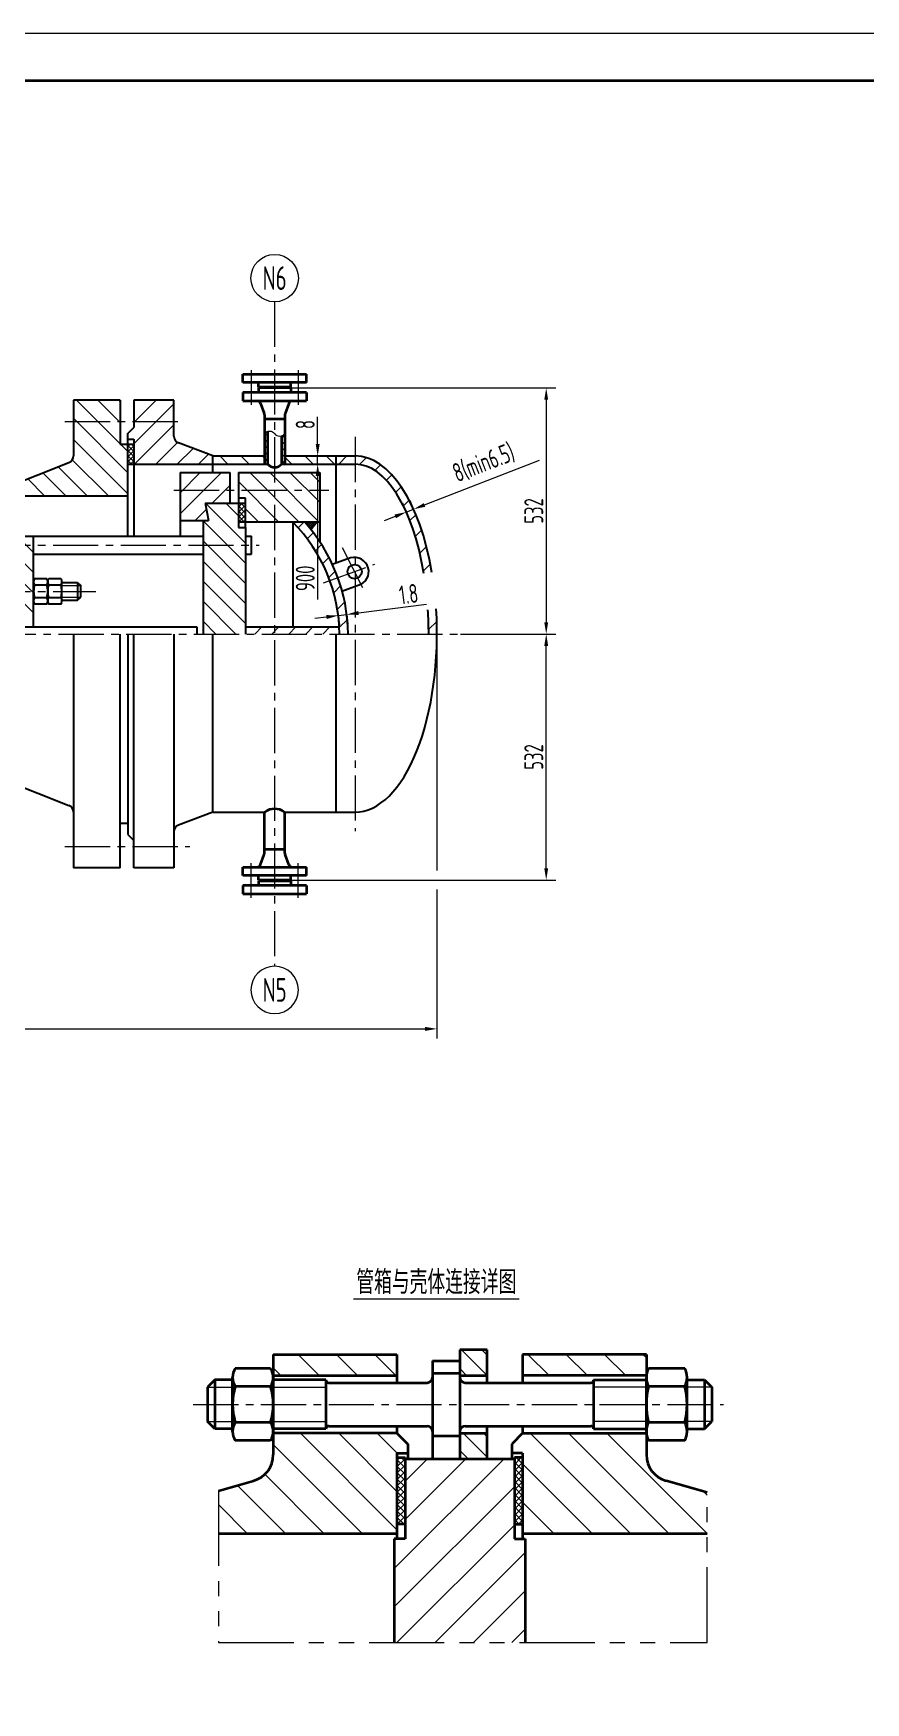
# Model space of a CAD drawing. Header units: millimetres. Extents: x 5765 to 6606, y -201 to 393.
# Drawn here: x 6236.4 to 6411.9, y 41.1 to 393.4 of the extents above; entities that cross this region are included whole.
import ezdxf
from ezdxf.enums import TextEntityAlignment as Align

# ---------------------------------------------------------------- set-up
doc = ezdxf.new("R2010")
doc.units = ezdxf.units.MM
doc.linetypes.add('CENTER2', pattern=[28.575, 19.05, -3.175, 3.175, -3.175])
doc.linetypes.add('PHANTOM2', pattern=[31.75, 15.875, -3.175, 3.175, -3.175, 3.175, -3.175])
for name, color, linetype, lineweight in [('1粗实线', 7, 'Continuous', 35), ('2细实线', 3, 'Continuous', 13), ('3中心线', 1, 'CENTER2', 13), ('5双点划线', 2, 'PHANTOM2', 13), ('6剖面线', 6, 'Continuous', 13), ('7文本', 2, 'Continuous', 13), ('8标注', 3, 'Continuous', 13), ('9图表', 4, 'Continuous', 13)]:
    doc.layers.add(name, color=color, linetype=linetype, lineweight=lineweight)
doc.styles.add('lanpec', font='bpec_e.shx', dxfattribs={"width": 0.75, "bigfont": 'hztxt.shx'})
doc.styles.add('lanpec-dim', font='bpec_e.shx', dxfattribs={"width": 0.75})
doc.dimstyles.new('lanpec', dxfattribs={"dimtxt": 4, "dimasz": 2.5, "dimexe": 2, "dimexo": 0, "dimtad": 1, "dimdsep": 46, "dimtxsty": 'lanpec-dim', "dimcen": 2.5, "dimclrd": 256, "dimclre": 256, "dimclrt": 256, "dimazin": 0, "dimtfac": 1, "dimtmove": 0, "dimatfit": 3, "dimfxl": 1, "dimlwd": -1, "dimlwe": -1, "dimarcsym": 0})
doc.dimstyles.new('lanpec--', dxfattribs={"dimtxt": 4, "dimasz": 2.5, "dimexe": 2, "dimexo": 1, "dimtad": 1, "dimdsep": 46, "dimtxsty": 'lanpec-dim', "dimcen": 2.5, "dimse2": 1, "dimsd2": 1, "dimclrd": 256, "dimclre": 256, "dimclrt": 256, "dimadec": 0, "dimazin": 0, "dimtfac": 1, "dimtmove": 0, "dimatfit": 3, "dimfxl": 1, "dimtfill": 1, "dimlwd": -1, "dimlwe": -1, "dimarcsym": 0})
pattern_1 = [(135, (5601.951, 1532.3014), (-4.041115, -4.041115), [])]
pattern_2 = [(45, (5601.951, 1532.3014), (-0.6735192, 0.6735192), []), (135, (5601.951, 1532.3014), (-0.6735192, -0.6735192), [])]

# ---------------------------------------------------------------- blocks, each defined once
blk = doc.blocks.new('A1')
at = {"layer": '1粗实线'}
blk.add_lwpolyline([(-816, 10), (-10, 10), (-10, 584), (-816, 584)], close=True, dxfattribs=at)
at = {"layer": '9图表'}
blk.add_lwpolyline([(-841, 0), (0, 0), (0, 594), (-841, 594)], close=True, dxfattribs=at)
blk = doc.blocks.new('*X28')
for p, q in [((337.12, 207.01), (337.89, 207.78)), ((338.39, 205.46), (339.25, 206.31)), ((339.54, 203.78), (340.41, 204.65)), ((340.55, 201.96), (341.45, 202.85)), ((341.42, 200), (342.34, 200.92)), ((342.12, 197.87), (343.09, 198.84)), ((342.64, 195.56), (343.67, 196.59)), ((342.92, 193.01), (344.04, 194.13))]:
    blk.add_line(p, q)
blk = doc.blocks.new('*X24')
for p, q in [((313.17, 218.41), (313.47, 218.72)), ((314.01, 217.74), (313.17, 218.58)), ((313.17, 217.71), (314.01, 218.55)), ((314.01, 218.44), (313.73, 218.72)), ((314.01, 217.03), (313.17, 217.87)), ((313.17, 217), (314.01, 217.84)), ((314.01, 216.32), (313.17, 217.16)), ((313.17, 216.29), (314.01, 217.13)), ((313.66, 215.97), (313.17, 216.46)), ((313.55, 215.97), (314.01, 216.43))]:
    blk.add_line(p, q)
blk = doc.blocks.new('*X25')
for p, q in [((338.1, 207.78), (331.1, 214.78)), ((340.93, 207.78), (333.93, 214.78)), ((340.95, 210.6), (336.76, 214.78)), ((340.95, 213.43), (339.59, 214.78)), ((335.27, 207.78), (329.53, 213.53)), ((332.45, 207.78), (330.53, 209.7))]:
    blk.add_line(p, q)
blk = doc.blocks.new('*X26')
for p, q in [((328.73, 209.93), (329.26, 210.47)), ((328.73, 209.22), (329.73, 210.22)), ((329.73, 209.09), (328.73, 210.09)), ((328.73, 208.52), (329.73, 209.52)), ((329.73, 208.38), (328.73, 209.38)), ((329.73, 209.8), (329.05, 210.47)), ((328.73, 207.81), (329.73, 208.81)), ((329.62, 207.78), (328.73, 208.68)), ((328.91, 207.78), (328.73, 207.97)), ((329.41, 207.78), (329.73, 208.1))]:
    blk.add_line(p, q)
blk = doc.blocks.new('*X27')
for p, q in [((329.73, 204.85), (324.1, 210.47)), ((328.73, 208.68), (326.93, 210.47)), ((329.73, 202.02), (323.8, 207.95)), ((329.73, 199.19), (323.8, 205.12)), ((329.73, 196.36), (323.8, 202.29)), ((329.73, 193.53), (323.8, 199.46)), ((328.36, 192.07), (323.8, 196.64)), ((325.53, 192.07), (323.8, 193.81))]:
    blk.add_line(p, q)
blk = doc.blocks.new('*X32')
for p, q in [((299.92, 203.54), (298.66, 204.8)), ((299.92, 200.71), (298.66, 201.97)), ((299.92, 197.88), (298.66, 199.15)), ((299.92, 195.05), (298.66, 196.32))]:
    blk.add_line(p, q)
blk = doc.blocks.new('*D60')
at = {"layer": '8标注', "transparency": 16777216}
for p, q in [((5889.64, 266.61), (5889.64, 181.33)), ((6321.53, 212.74), (6321.53, 181.33)), ((5892.14, 183.33), (6319.03, 183.33))]:
    blk.add_line(p, q, dxfattribs=at)
for points in [[(5892.14, 183.75), (5892.14, 182.91), (5889.64, 183.33)], [(6319.03, 183.75), (6319.03, 182.91), (6321.53, 183.33)]]:
    blk.add_solid(points, dxfattribs=at)
at = {"layer": 'Defpoints', "color": 0, "transparency": 16777216}
for p in [(5889.64, 266.61), (6321.53, 212.74), (6321.53, 183.33)]:
    blk.add_point(p, dxfattribs=at)
at = {"layer": '8标注', "transparency": 16777216, "insert": (6105.59, 185.96), "char_height": 4, "attachment_point": 5, "style": 'lanpec-dim'}
blk.add_mtext('6286.74', dxfattribs=at)
blk = doc.blocks.new('*D66')
at = {"layer": '8标注', "transparency": 16777216}
for p, q in [((6318.91, 293.92), (6343.16, 303.38)), ((6315.05, 292.41), (6314.33, 294.28)), ((6315.05, 292.41), (6316.58, 293.01)), ((6316.58, 293.01), (6315.85, 294.87)), ((6312.73, 291.5), (6310.4, 290.59))]:
    blk.add_line(p, q, dxfattribs=at)
for points in [[(6318.76, 294.3), (6319.06, 293.53), (6316.58, 293.01)], [(6312.57, 291.89), (6312.88, 291.11), (6315.05, 292.41)]]:
    blk.add_solid(points, dxfattribs=at)
at = {"layer": 'Defpoints', "color": 0, "transparency": 16777216}
for p in [(6316.58, 293.01), (6316.58, 293.01), (6315.05, 292.41)]:
    blk.add_point(p, dxfattribs=at)
at = {"layer": '8标注', "transparency": 16777216, "insert": (6331.4, 302.73), "char_height": 4, "attachment_point": 5, "rotation": 21.3193, "style": 'lanpec-dim'}
blk.add_mtext('8(min6.5)', dxfattribs=at)
blk = doc.blocks.new('*D51')
at = {"layer": '2细实线', "transparency": 16777216}
for p, q in [((6304.99, 271.11), (6319.34, 272.94)), ((6298.24, 270.26), (6295.76, 269.94)), ((6300.72, 270.57), (6302.51, 270.8)), ((6300.72, 270.57), (6300.97, 268.59)), ((6302.51, 270.8), (6302.76, 268.81))]:
    blk.add_line(p, q, dxfattribs=at)
for points in [[(6304.93, 271.53), (6305.04, 270.7), (6302.51, 270.8)], [(6298.19, 270.67), (6298.29, 269.84), (6300.72, 270.57)]]:
    blk.add_solid(points, dxfattribs=at)
at = {"layer": 'Defpoints', "color": 0, "transparency": 16777216}
for p in [(6300.72, 270.57), (6302.51, 270.8), (6302.51, 270.8)]:
    blk.add_point(p, dxfattribs=at)
at = {"layer": '2细实线', "transparency": 16777216, "insert": (6315.55, 275.1), "char_height": 4, "attachment_point": 5, "rotation": 7.2442, "style": 'lanpec-dim'}
blk.add_mtext('1.8', dxfattribs=at)
blk = doc.blocks.new('*D71')
at = {"layer": '8标注', "transparency": 16777216}
for p, q in [((6290.72, 318.6), (6346.57, 318.6)), ((6344.57, 316.1), (6344.57, 269.17)), ((6326.51, 266.67), (6346.57, 266.67))]:
    blk.add_line(p, q, dxfattribs=at)
for points in [[(6344.15, 316.1), (6344.98, 316.1), (6344.57, 318.6)], [(6344.15, 269.17), (6344.98, 269.17), (6344.57, 266.67)]]:
    blk.add_solid(points, dxfattribs=at)
at = {"layer": 'Defpoints', "color": 0, "transparency": 16777216}
for p in [(6290.72, 318.6), (6326.51, 266.67), (6344.57, 266.67)]:
    blk.add_point(p, dxfattribs=at)
at = {"layer": '8标注', "transparency": 16777216, "insert": (6341.94, 292.64), "char_height": 4, "attachment_point": 5, "rotation": 90, "style": 'lanpec-dim'}
blk.add_mtext('532', dxfattribs=at)
blk = doc.blocks.new('*D55')
at = {"layer": '8标注', "transparency": 16777216}
for p, q in [((6297.15, 302.52), (6294.36, 302.52)), ((6296.36, 300.02), (6296.36, 273.95))]:
    blk.add_line(p, q, dxfattribs=at)
blk.add_solid([(6295.95, 300.02), (6296.78, 300.02), (6296.36, 302.52)], dxfattribs=at)
at = {"layer": 'Defpoints', "color": 0, "transparency": 16777216}
for p in [(6298.15, 302.52), (6296.36, 254.34), (6296.36, 254.34)]:
    blk.add_point(p, dxfattribs=at)
at = {"layer": '8标注', "transparency": 16777216, "insert": (6293.74, 278.43), "char_height": 4, "attachment_point": 5, "rotation": 90, "style": 'lanpec-dim', "bg_fill": 3, "box_fill_scale": 1.1, "bg_fill_color": 256, "bg_fill_true_color": 13158600, "bg_fill_transparency": 0}
blk.add_mtext('900', dxfattribs=at)
blk = doc.blocks.new('*D72')
at = {"layer": '8标注', "transparency": 16777216}
for p, q in [((6296.36, 306.76), (6296.36, 312.51)), ((6298.15, 304.26), (6294.36, 304.26)), ((6296.36, 302.52), (6296.36, 304.26)), ((6298.15, 302.52), (6294.36, 302.52)), ((6296.36, 300.02), (6296.36, 297.52))]:
    blk.add_line(p, q, dxfattribs=at)
for points in [[(6295.95, 306.76), (6296.78, 306.76), (6296.36, 304.26)], [(6295.95, 300.02), (6296.78, 300.02), (6296.36, 302.52)]]:
    blk.add_solid(points, dxfattribs=at)
at = {"layer": 'Defpoints', "color": 0, "transparency": 16777216}
for p in [(6296.36, 304.26), (6298.15, 304.26), (6298.15, 302.52)]:
    blk.add_point(p, dxfattribs=at)
at = {"layer": '8标注', "transparency": 16777216, "insert": (6293.74, 310.89), "char_height": 4, "attachment_point": 5, "rotation": 90, "style": 'lanpec-dim'}
blk.add_mtext('8', dxfattribs=at)
blk = doc.blocks.new('*D56')
at = {"layer": '8标注', "transparency": 16777216}
for p, q in [((6326.51, 266.67), (6346.57, 266.67)), ((6344.57, 217.24), (6344.57, 264.17)), ((6290.72, 214.74), (6346.57, 214.74))]:
    blk.add_line(p, q, dxfattribs=at)
for points in [[(6344.15, 264.17), (6344.98, 264.17), (6344.57, 266.67)], [(6344.15, 217.24), (6344.98, 217.24), (6344.57, 214.74)]]:
    blk.add_solid(points, dxfattribs=at)
at = {"layer": 'Defpoints', "color": 0, "transparency": 16777216}
for p in [(6326.51, 266.67), (6344.57, 266.67), (6290.72, 214.74)]:
    blk.add_point(p, dxfattribs=at)
at = {"layer": '8标注', "transparency": 16777216, "insert": (6341.94, 240.71), "char_height": 4, "attachment_point": 5, "rotation": 90, "style": 'lanpec-dim'}
blk.add_mtext('532', dxfattribs=at)
blk = doc.blocks.new('*U40')
at = {"layer": '2细实线'}
blk.add_line((-17.5, 0), (17.5, 0), dxfattribs=at)
at = {"layer": '7文本', "style": 'lanpec', "width": 0.75}
for tag, height, p in [('节点图名称', 5, (0, 3.5)), ('比例', 4, (0, -3.25))]:
    blk.add_attdef(tag, text='', height=height, dxfattribs=at).set_placement(p, align=Align.MIDDLE_CENTER)
blk = doc.blocks.new('管口号')
at = {"layer": '2细实线'}
blk.add_circle((0, 5), 5, dxfattribs=at)
at = {"layer": '7文本', "style": 'lanpec', "width": 0.75}
blk.add_attdef('N', text='', height=5, dxfattribs=at).set_placement((0, 5), align=Align.MIDDLE_CENTER)

msp = doc.modelspace()

# ---------------------------------------------------------------- hatches: boundary and pattern name
at = {"layer": '6剖面线'}
h = msp.add_hatch(dxfattribs=at)
h.set_pattern_fill('ANSI31', color=256, angle=90, style=0)
h.set_pattern_definition([(135, (4744.0366, 1242.7503), (-2.245064, -2.245064), [])])
h.paths.add_polyline_path([(6254.732, 311.547), (6254.732, 316.047), (6244.832, 316.047), (6244.832, 311.547)])
h.paths.add_polyline_path([(6244.832, 304.253, -0.3069427), (6243.888, 302.86), (6230.794, 297.637), (6230.794, 295.837), (6256.319, 295.837), (6256.319, 296.149), (6256.319, 298.729), (6256.319, 302.518), (6256.319, 306.652), (6254.732, 306.652), (6254.732, 311.547), (6244.832, 311.547)])
h = msp.add_hatch(dxfattribs=at)
h.set_pattern_fill('ANSI31', color=256, style=0)
h.set_pattern_definition([(45, (6272.439, 303.739), (-2.24506, 2.24506), [])])
h.paths.add_polyline_path([(6271.365, 305.367), (6270.701, 302.518), (6274.273, 302.518), (6274.273, 304.264)])
h.paths.add_polyline_path([(6266.021, 311.547), (6266.021, 316.047), (6257.583, 316.047), (6257.583, 311.547)])
h.paths.add_polyline_path([(6257.583, 311.547), (6257.583, 310.234), (6256.319, 308.97), (6256.319, 307.787), (6257.583, 307.787), (6257.583, 302.518), (6257.728, 302.518), (6270.701, 302.518), (6271.365, 305.367), (6266.99, 307.026, -0.3116224), (6266.021, 308.428), (6266.021, 311.547)])
h = msp.add_hatch(dxfattribs=at)
h.set_pattern_fill('ANSI31', color=256, scale=0.3, style=0)
h.set_pattern_definition([(45, (4749.0033, 1242.7503), (-0.6735192, 0.6735192), [])])
h.paths.add_polyline_path([(6285.871, 309.458, 0.1674325), (6285.151, 308.97), (6285.151, 302.518), (6285.871, 302.518)])
h.paths.add_polyline_path([(6289.423, 308.97, -0.1674325), (6288.703, 308.482), (6288.703, 302.518), (6289.423, 302.518)])
h = msp.add_hatch(dxfattribs=at)
h.set_pattern_fill('ANSI31', color=256, angle=90, style=0)
h.set_pattern_definition([(135, (4749.0033, 1242.7503), (-2.245064, -2.245064), [])])
h.paths.add_polyline_path([(6274.273, 304.264), (6274.273, 302.518), (6285.151, 302.518), (6285.151, 304.264)])
h.paths.add_polyline_path([(6289.423, 304.264), (6289.423, 302.518), (6300.238, 302.518), (6300.238, 304.264)])
h = msp.add_hatch(dxfattribs=at)
h.set_pattern_fill('ANSI31', color=256, style=0)
h.set_pattern_definition([(45, (4749.0033, 1242.7503), (-2.245064, 2.245064), [])])
h.paths.add_polyline_path([(6304.238, 304.264), (6300.238, 304.264), (6300.238, 302.518), (6304.238, 302.518)])
h.paths.add_polyline_path([(6307.467, 271.429), (6321.98, 273.273), (6321.13, 279.96), (6306.617, 278.116)], flags=9)
h.paths.add_polyline_path([(6321.355, 271.983), (6319.623, 271.747), (6319.617, 271.846), (6319.612, 271.93), (6319.663, 271.06), (6319.705, 270.185), (6319.738, 269.309), (6319.761, 268.431), (6319.775, 267.552), (6319.78, 266.672), (6321.53, 266.672), (6321.525, 267.594), (6321.509, 268.516), (6321.483, 269.437), (6321.447, 270.356), (6321.4, 271.273)])
h.paths.add_polyline_path([(6318.759, 279.445), (6320.461, 279.677), (6320.371, 280.201), (6320.214, 281.058), (6320.046, 281.906), (6319.87, 282.744), (6319.683, 283.574), (6319.488, 284.392), (6319.283, 285.201), (6319.07, 285.998), (6318.847, 286.783), (6318.616, 287.557), (6318.376, 288.317), (6318.127, 289.065), (6317.87, 289.799), (6317.605, 290.52), (6317.332, 291.226), (6317.05, 291.917), (6316.762, 292.593), (6316.465, 293.253), (6316.161, 293.898), (6315.851, 294.525), (6315.533, 295.137), (6315.208, 295.731), (6314.877, 296.307), (6314.539, 296.866), (6314.195, 297.406), (6313.845, 297.928), (6313.489, 298.431), (6313.128, 298.915), (6312.761, 299.38), (6312.389, 299.825), (6312.013, 300.25), (6311.631, 300.654), (6311.245, 301.039), (6310.855, 301.402), (6310.461, 301.745), (6310.064, 302.066), (6309.662, 302.366), (6309.258, 302.645), (6308.85, 302.902), (6308.44, 303.137), (6308.027, 303.35), (6307.612, 303.541), (6307.194, 303.71), (6306.775, 303.857), (6306.355, 303.981), (6305.933, 304.083), (6305.51, 304.162), (6305.087, 304.218), (6304.662, 304.252), (6304.238, 304.264), (6304.238, 302.518), (6304.62, 302.507), (6305.001, 302.475), (6305.381, 302.421), (6305.761, 302.346), (6306.141, 302.249), (6306.519, 302.13), (6306.895, 301.99), (6307.27, 301.829), (6307.643, 301.647), (6308.014, 301.444), (6308.383, 301.22), (6308.75, 300.975), (6309.113, 300.709), (6309.474, 300.423), (6309.831, 300.116), (6310.186, 299.79), (6310.536, 299.443), (6310.883, 299.077), (6311.226, 298.691), (6311.564, 298.286), (6311.899, 297.861), (6312.228, 297.418), (6312.553, 296.957), (6312.873, 296.477), (6313.187, 295.979), (6313.496, 295.464), (6313.8, 294.931), (6314.098, 294.381), (6314.39, 293.815), (6314.675, 293.232), (6314.955, 292.633), (6315.228, 292.019), (6315.494, 291.389), (6315.754, 290.745), (6316.006, 290.086), (6316.252, 289.413), (6316.49, 288.726), (6316.721, 288.026), (6316.945, 287.312), (6317.161, 286.587), (6317.369, 285.85), (6317.569, 285.101), (6317.761, 284.34), (6317.945, 283.57), (6318.12, 282.789), (6318.288, 281.998), (6318.446, 281.198), (6318.597, 280.39), (6318.738, 279.573)])
h = msp.add_hatch(dxfattribs=at)
h.set_pattern_fill('ANSI31', color=256, style=0)
h.set_pattern_definition([(45, (4744.0366, 1242.7503), (-2.245064, 2.245064), [])])
h.paths.add_polyline_path([(6277.819, 297.059), (6277.819, 300.744), (6267.36, 300.744), (6267.36, 297.059)])
h.paths.add_polyline_path([(6267.36, 297.059), (6267.36, 291.383), (6267.36, 290.66), (6273.36, 290.66), (6272.648, 294.272), (6277.819, 294.272), (6277.819, 297.059)])
h = msp.add_hatch(dxfattribs=at)
h.set_pattern_fill('ANSI37', color=256, scale=0.1, style=0)
h.set_pattern_definition([(45, (4744.03657, 1242.7503), (-0.224506403, 0.224506403), []), (135, (4744.03657, 1242.7503), (-0.224506403, -0.224506403), [])])
h.paths.add_polyline_path([(6296.2, 290.244), (6293.625, 290.244, -0.0142615), (6294.948, 288.679)])
at = {"layer": '6剖面线', "ltscale": 0.5}
h = msp.add_hatch(dxfattribs=at)
h.set_pattern_fill('ANSI31', color=256, scale=1.8, angle=90, style=0)
h.set_pattern_definition(pattern_1)
h.paths.add_polyline_path([(6313.092, 110.181), (6313.092, 114.636), (6286.98, 114.636), (6286.98, 110.181)])
edge = h.paths.add_edge_path()
edge.add_line((6313.092, 93.746), (6315.396, 93.746))
edge.add_line((6315.396, 93.746), (6315.396, 95.666))
edge.add_line((6315.396, 95.666), (6313.092, 97.97))
edge.add_line((6313.092, 97.97), (6286.98, 97.97))
edge.add_line((6286.98, 97.97), (6286.98, 93.483))
edge.add_arc((6281.22, 93.483), 5.76, 285.9454, 360, ccw=False)
edge.add_line((6282.803, 87.944), (6275.453, 85.845))
edge.add_line((6275.453, 85.845), (6275.453, 76.85))
edge.add_line((6275.453, 76.85), (6313.092, 76.85))
edge.add_line((6313.092, 76.85), (6313.092, 93.746))
h = msp.add_hatch(dxfattribs=at)
h.set_pattern_fill('ANSI31', color=256, scale=0.96, angle=90, style=0)
h.set_pattern_definition([(135, (-8213.0907, -2491.9048), (-2.1552615, -2.1552615), [])])
h.paths.add_polyline_path([(6332.1, 115.596), (6326.34, 115.596), (6326.34, 110.181), (6332.1, 110.181)])
h.paths.add_polyline_path([(6332.1, 97.97), (6326.34, 97.97), (6326.34, 92.594), (6332.1, 92.594)])
h = msp.add_hatch(dxfattribs=at)
h.set_pattern_fill('ANSI31', color=256, scale=1.8, angle=90, style=0)
h.set_pattern_definition(pattern_1)
h.paths.add_polyline_path([(6369.878, 87.944, -0.3348603), (6365.7, 93.483), (6365.7, 97.97), (6339.588, 97.97), (6337.284, 95.666), (6337.284, 93.746), (6339.588, 93.746), (6339.588, 76.85), (6378.545, 76.85), (6378.545, 85.468)])
h.paths.add_polyline_path([(6339.588, 114.636), (6339.588, 110.181), (6365.7, 110.181), (6365.7, 114.636)])
at = {"layer": '6剖面线'}
h = msp.add_hatch(dxfattribs=at)
h.set_pattern_fill('ANSI31', color=256, scale=1.8, angle=180, style=0)
h.set_pattern_definition([(225, (6314.0464, 70.947), (4.0411, -4.0411), [])])
h.paths.add_polyline_path([(6314.82, 92.594), (6314.82, 75.674), (6313.668, 75.674), (6314.82, 53.81), (6340.164, 53.81), (6340.164, 75.674), (6337.86, 75.674), (6337.86, 92.594)])
h.paths.add_polyline_path([(6313.668, 75.674), (6312.516, 75.674), (6312.516, 53.81), (6314.82, 53.81)])
at = {"layer": '6剖面线', "ltscale": 0.5}
h = msp.add_hatch(dxfattribs=at)
h.set_pattern_fill('ANSI37', color=256, scale=0.3, style=0)
h.set_pattern_definition(pattern_2)
h.paths.add_polyline_path([(6313.092, 78.77), (6314.82, 78.77), (6314.82, 92.85), (6313.092, 92.85)])
h = msp.add_hatch(dxfattribs=at)
h.set_pattern_fill('ANSI37', color=256, scale=0.3, style=0)
h.set_pattern_definition(pattern_2)
h.paths.add_polyline_path([(6339.588, 92.85), (6337.86, 92.85), (6337.86, 78.77), (6339.588, 78.77)])

# ---------------------------------------------------------------- linework, layer by layer
at = {"ltscale": 0.5}
for p, q in [((6254.732, 316.047), (6244.832, 316.047)), ((6244.832, 316.047), (6244.832, 304.253)), ((6254.732, 316.047), (6254.732, 306.652)), ((6266.021, 316.047), (6257.583, 316.047)), ((6257.583, 316.047), (6257.583, 310.234)), ((6266.021, 308.428), (6266.021, 316.047)), ((6256.319, 308.97), (6257.583, 310.234)), ((6256.491, 306.652), (6254.732, 306.652)), ((6256.319, 307.844), (6256.319, 308.97)), ((6256.319, 306.652), (6256.319, 307.844)), ((6256.319, 307.787), (6257.583, 307.787)), ((6256.319, 302.518), (6256.319, 306.652)), ((6257.583, 306.652), (6256.491, 306.652)), ((6257.583, 307.787), (6257.583, 302.518)), ((6274.273, 304.264), (6266.99, 307.026)), ((6274.273, 304.264), (6285.151, 304.264)), ((6274.273, 300.744), (6274.273, 304.264)), ((6289.423, 304.264), (6300.238, 304.264)), ((6300.238, 281.608), (6300.238, 304.279)), ((6300.238, 304.264), (6304.238, 304.264)), ((6230.794, 297.637), (6243.888, 302.86)), ((6256.319, 298.729), (6256.319, 302.518)), ((6256.319, 302.518), (6257.728, 302.518)), ((6257.583, 302.518), (6257.583, 287.297)), ((6257.728, 302.518), (6274.31, 302.518)), ((6267.36, 300.744), (6277.854, 300.744)), ((6267.36, 300.744), (6267.36, 291.383)), ((6274.31, 302.518), (6285.871, 302.518)), ((6277.819, 300.744), (6277.819, 294.284)), ((6279.66, 300.744), (6296.788, 300.744)), ((6279.66, 300.744), (6279.66, 294.744)), ((6288.703, 302.518), (6300.238, 302.518)), ((6296.788, 300.744), (6296.788, 286.217)), ((6300.238, 302.518), (6304.238, 302.518)), ((6256.319, 296.149), (6256.319, 298.729)), ((6256.319, 287.297), (6256.319, 296.149)), ((6230.794, 295.837), (6256.319, 295.837)), ((6272.648, 294.272), (6277.898, 294.272)), ((6272.648, 294.272), (6273.36, 290.66)), ((6277.898, 294.272), (6279.66, 294.272)), ((6281.16, 295.324), (6279.66, 295.324)), ((6279.66, 295.045), (6279.66, 294.272)), ((6279.66, 294.272), (6279.66, 290.242)), ((6279.66, 294.272), (6281.16, 294.272)), ((6281.16, 294.322), (6281.16, 295.324)), ((6281.16, 290.292), (6281.16, 294.322)), ((6267.36, 291.383), (6267.36, 287.297)), ((6267.36, 290.66), (6273.36, 290.66)), ((6272.264, 287.672), (6272.264, 290.66)), ((6281.181, 290.244), (6279.66, 290.244)), ((6279.66, 290.242), (6279.66, 289.16)), ((6279.66, 289.16), (6281.16, 289.16)), ((6281.16, 288.969), (6281.16, 290.292)), ((6281.16, 289.16), (6281.16, 287.672)), ((6291.479, 290.244), (6281.181, 290.244)), ((6291.155, 290.244), (6291.155, 268.172)), ((6296.788, 290.244), (6291.479, 290.244)), ((6296.2, 290.244), (6294.948, 288.679)), ((6191.356, 287.297), (6272.264, 287.297)), ((6236.453, 268.172), (6236.453, 287.297)), ((6272.264, 266.672), (6272.264, 287.835)), ((6281.16, 287.835), (6281.16, 266.672)), ((6281.16, 287.297), (6282.374, 287.297)), ((6282.374, 283.547), (6282.374, 287.297)), ((6236.453, 283.547), (6272.264, 283.547)), ((6281.16, 283.547), (6282.374, 283.547)), ((6302.741, 282.519), (6299.416, 281.309)), ((6239.243, 278.352), (6236.644, 278.352)), ((6242.223, 278.352), (6239.624, 278.352)), ((6236.453, 273.662), (6236.453, 277.682)), ((6239.243, 277.012), (6236.644, 277.012)), ((6239.433, 273.662), (6239.433, 277.682)), ((6239.433, 273.662), (6239.433, 277.682)), ((6242.223, 277.012), (6239.624, 277.012)), ((6242.413, 273.662), (6242.413, 277.682)), ((6242.413, 277.538), (6245.679, 277.538)), ((6245.679, 277.538), (6246.38, 276.876)), ((6245.679, 277.538), (6245.679, 273.806)), ((6246.38, 274.468), (6246.38, 276.876)), ((6281.16, 277.354), (6281.16, 276.604)), ((6305.474, 277.129), (6301.469, 275.671)), ((6239.243, 274.332), (6236.644, 274.332)), ((6239.243, 272.992), (6236.644, 272.992)), ((6242.223, 274.332), (6239.624, 274.332)), ((6242.223, 272.992), (6239.624, 272.992)), ((6242.413, 273.806), (6245.679, 273.806)), ((6245.679, 273.806), (6246.38, 274.468)), ((6092.156, 268.172), (6270.845, 268.172)), ((6270.845, 268.172), (6270.845, 266.672)), ((6244.832, 266.672), (6244.832, 217.297)), ((6254.732, 217.297), (6254.732, 266.672)), ((6256.319, 266.672), (6256.319, 224.374)), ((6257.583, 217.297), (6257.583, 266.672)), ((6266.021, 266.672), (6266.021, 217.297)), ((6274.273, 229.08), (6274.273, 266.672)), ((6300.238, 229.08), (6300.238, 266.672)), ((6230.794, 235.707), (6243.888, 230.484)), ((6274.273, 229.08), (6266.99, 226.318)), ((6274.273, 229.08), (6285.151, 229.08)), ((6289.423, 229.08), (6300.238, 229.08)), ((6300.238, 229.08), (6304.238, 229.08)), ((6256.319, 226.692), (6254.732, 226.692)), ((6256.319, 224.374), (6257.583, 223.11)), ((6266.021, 224.916), (6266.021, 217.297)), ((6254.732, 217.297), (6244.832, 217.297)), ((6254.732, 217.297), (6246.291, 217.297)), ((6266.021, 217.297), (6257.583, 217.297))]:
    msp.add_line(p, q, dxfattribs=at)
msp.add_circle((6304.151, 279.84), 1.5, dxfattribs=at)
for centre, radius, start, end in [((6267.521, 308.428), 1.5, 180, 249.23282), ((6243.332, 304.253), 1.5, 291.74605, 0), ((6266.86, 266.267), 34.134, 0.67953, 44.62334), ((6266.86, 266.267), 35.934, 0.64549, 41.85581), ((6304.108, 279.824), 3.022, 296.89175, 116.89175), ((6237.725, 277.682), 1.272, 148.20305, 211.79695), ((6238.162, 277.682), 1.272, 328.20305, 31.79695), ((6240.705, 277.682), 1.272, 148.20305, 211.79695), ((6241.142, 277.682), 1.272, 328.20305, 31.79695), ((6241.253, 275.672), 4.8, 163.78952, 196.21048), ((6234.633, 275.672), 4.8, 343.78952, 16.21048), ((6244.233, 275.672), 4.8, 163.78952, 196.21048), ((6237.613, 275.672), 4.8, 343.78952, 16.21048), ((6237.725, 273.662), 1.272, 148.20305, 211.79695), ((6238.162, 273.662), 1.272, 328.20305, 31.79695), ((6240.705, 273.662), 1.272, 148.20305, 211.79695), ((6241.142, 273.662), 1.272, 328.20305, 31.79695), ((6243.332, 229.09), 1.5, 0, 68.25395), ((6267.521, 224.916), 1.5, 110.76718, 180)]:
    msp.add_arc(centre, radius, start, end, dxfattribs=at)
for major_axis, ratio, start_param, end_param in [((0, 37.592), 0.4599864, 5.0656551, 6.2831853), ((0, 35.846), 0.4335634, 5.0767415, 6.2831853), ((0, 37.592), 0.4599864, 3.1415927, 4.8541632), ((0, 35.846), 0.4335634, 4.712389, 4.8544378)]:
    msp.add_ellipse((6304.238, 266.672), major_axis=major_axis, ratio=ratio, start_param=start_param, end_param=end_param, dxfattribs=at)
at = {"layer": '1粗实线', "ltscale": 0.5}
for p, q in [((6280.567, 319.744), (6280.567, 321.536)), ((6280.567, 321.536), (6294.007, 321.536)), ((6294.007, 319.744), (6294.007, 321.536)), ((6294.007, 319.744), (6280.567, 319.744)), ((6294.007, 317.664), (6280.567, 317.664)), ((6280.567, 317.664), (6280.567, 315.872)), ((6283.855, 318.804), (6283.855, 319.744)), ((6290.719, 318.804), (6283.855, 318.804)), ((6290.719, 318.604), (6283.855, 318.604)), ((6283.855, 318.604), (6283.855, 317.664)), ((6290.719, 318.804), (6290.719, 319.744)), ((6290.719, 318.604), (6290.719, 317.664)), ((6294.007, 317.664), (6294.007, 315.872)), ((6280.567, 315.872), (6294.007, 315.872)), ((6284.318, 315.35), (6285.101, 313.231)), ((6290.256, 315.35), (6289.473, 313.231)), ((6285.151, 312.953), (6285.151, 312.104)), ((6285.151, 312.104), (6289.423, 312.104)), ((6285.151, 312.104), (6285.151, 302.518)), ((6289.423, 312.953), (6289.423, 312.104)), ((6289.423, 312.104), (6289.423, 302.518)), ((6285.871, 302.518), (6285.871, 309.458)), ((6288.703, 308.482), (6288.703, 302.518)), ((6285.151, 221.239), (6285.151, 229.08)), ((6289.423, 221.239), (6289.423, 229.08)), ((6284.318, 217.994), (6285.101, 220.113)), ((6285.151, 221.239), (6289.423, 221.239)), ((6285.151, 220.39), (6285.151, 221.239)), ((6289.423, 220.39), (6289.423, 221.239)), ((6290.256, 217.994), (6289.473, 220.113)), ((6280.567, 215.679), (6280.567, 217.471)), ((6280.567, 217.471), (6294.007, 217.471)), ((6294.007, 215.679), (6280.567, 215.679)), ((6283.855, 214.739), (6283.855, 215.679)), ((6290.719, 214.739), (6290.719, 215.679)), ((6294.007, 215.679), (6294.007, 217.471)), ((6294.007, 213.599), (6280.567, 213.599)), ((6280.567, 213.599), (6280.567, 211.807)), ((6280.567, 211.807), (6294.007, 211.807)), ((6290.719, 214.739), (6283.855, 214.739)), ((6290.719, 214.539), (6283.855, 214.539)), ((6283.855, 214.539), (6283.855, 213.599)), ((6290.719, 214.539), (6290.719, 213.599)), ((6294.007, 213.599), (6294.007, 211.807))]:
    msp.add_line(p, q, dxfattribs=at)
at = {"layer": '1粗实线'}
for p, q in [((6286.98, 114.636), (6313.092, 114.636)), ((6286.98, 114.636), (6286.98, 93.483)), ((6313.092, 114.636), (6313.092, 108.645)), ((6320.58, 113.292), (6326.34, 113.292)), ((6320.58, 113.292), (6320.58, 92.594)), ((6332.1, 115.596), (6326.34, 115.596)), ((6326.34, 115.596), (6326.34, 92.594)), ((6332.1, 108.645), (6332.1, 115.596)), ((6365.7, 114.636), (6339.588, 114.636)), ((6339.588, 114.636), (6339.588, 108.645)), ((6365.7, 114.636), (6365.7, 93.483)), ((6274.692, 109.26), (6273.156, 107.724)), ((6278.417, 109.26), (6274.692, 109.26)), ((6274.692, 109.26), (6274.692, 98.892)), ((6278.417, 98.373), (6278.417, 109.778)), ((6286.447, 111.679), (6278.95, 111.679)), ((6286.98, 110.181), (6313.092, 110.181)), ((6286.98, 98.373), (6286.98, 109.778)), ((6298.116, 109.26), (6286.98, 109.26)), ((6298.116, 109.26), (6298.116, 98.892)), ((6298.116, 109.26), (6298.116, 109.221)), ((6320.58, 110.691), (6326.34, 110.691)), ((6326.34, 110.181), (6332.1, 110.181)), ((6326.34, 109.797), (6326.34, 109.836)), ((6365.7, 110.181), (6339.588, 110.181)), ((6354.564, 109.26), (6365.7, 109.26)), ((6354.564, 109.26), (6354.564, 98.892)), ((6354.564, 109.26), (6354.564, 109.221)), ((6365.7, 98.373), (6365.7, 109.778)), ((6373.792, 111.679), (6366.172, 111.679)), ((6374.264, 98.373), (6374.264, 109.778)), ((6374.264, 109.26), (6377.988, 109.26)), ((6377.988, 109.26), (6379.524, 107.724)), ((6377.988, 109.26), (6377.988, 98.892)), ((6273.156, 107.724), (6273.156, 100.428)), ((6286.447, 107.877), (6278.95, 107.877)), ((6298.692, 108.645), (6319.428, 108.645)), ((6327.492, 108.645), (6353.988, 108.645)), ((6373.792, 107.877), (6366.172, 107.877)), ((6379.524, 107.724), (6379.524, 100.428)), ((6274.692, 98.892), (6273.156, 100.428)), ((6278.417, 98.892), (6274.692, 98.892)), ((6286.447, 100.274), (6278.95, 100.274)), ((6298.116, 98.892), (6286.98, 98.892)), ((6298.692, 99.506), (6319.428, 99.506)), ((6313.092, 99.506), (6313.092, 97.97)), ((6327.492, 99.506), (6353.988, 99.506)), ((6332.1, 92.594), (6332.1, 99.506)), ((6339.588, 99.506), (6339.588, 97.97)), ((6354.564, 98.892), (6365.7, 98.892)), ((6373.792, 100.274), (6366.172, 100.274)), ((6374.264, 98.892), (6377.988, 98.892)), ((6377.988, 98.892), (6379.524, 100.428)), ((6286.447, 96.472), (6278.95, 96.472)), ((6313.092, 97.97), (6286.98, 97.97)), ((6313.092, 97.97), (6315.396, 95.666)), ((6315.396, 95.666), (6315.396, 92.594)), ((6320.58, 97.46), (6326.34, 97.46)), ((6326.34, 97.97), (6332.1, 97.97)), ((6339.588, 97.97), (6337.284, 95.666)), ((6337.284, 95.666), (6337.284, 92.594)), ((6339.588, 97.97), (6365.7, 97.97)), ((6373.792, 96.472), (6366.172, 96.472)), ((6313.092, 93.746), (6315.396, 93.746)), ((6313.092, 93.746), (6313.092, 75.674)), ((6313.092, 92.85), (6314.82, 92.85)), ((6314.82, 92.85), (6314.82, 75.674)), ((6314.82, 92.786), (6314.82, 78.77)), ((6314.82, 92.594), (6337.86, 92.594)), ((6339.588, 93.746), (6337.284, 93.746)), ((6339.588, 92.85), (6337.86, 92.85)), ((6337.86, 92.85), (6337.86, 78.77)), ((6337.86, 92.786), (6337.86, 75.674)), ((6339.588, 93.746), (6339.588, 75.674)), ((6275.453, 85.845), (6282.803, 87.944)), ((6378.545, 85.468), (6369.878, 87.944)), ((6314.82, 78.77), (6313.092, 78.77)), ((6337.86, 78.77), (6339.588, 78.77)), ((6275.453, 76.85), (6313.092, 76.85)), ((6314.82, 75.674), (6312.516, 75.674)), ((6312.516, 75.674), (6312.516, 53.81)), ((6337.86, 75.674), (6340.164, 75.674)), ((6339.588, 76.85), (6378.545, 76.85)), ((6340.164, 75.674), (6340.164, 53.81))]:
    msp.add_line(p, q, dxfattribs=at)
at = {"layer": '1粗实线', "ltscale": 0.5}
for centre, radius, start, end in [((6283.568, 315.072), 0.8, 20.28013, 90), ((6291.006, 315.072), 0.8, 90, 159.71987), ((6284.351, 312.953), 0.8, 0, 20.28013), ((6290.223, 312.953), 0.8, 159.71987, 180), ((6287.287, 303.722), 1.858, 220.35736, 319.64264), ((6287.287, 226.157), 3.62, 53.83977, 126.16023), ((6284.351, 220.39), 0.8, 339.71987, 0), ((6290.223, 220.39), 0.8, 180, 200.28013), ((6283.568, 218.271), 0.8, 270, 339.71987), ((6291.006, 218.271), 0.8, 200.28013, 270)]:
    msp.add_arc(centre, radius, start, end, dxfattribs=at)
at = {"layer": '1粗实线'}
for centre, radius, start, end in [((6282.073, 109.778), 3.656, 148.67241, 211.32759), ((6283.325, 109.778), 3.656, 328.67241, 31.32759), ((6298.692, 109.221), 0.576, 180, 270), ((6319.428, 109.797), 1.152, 270, 0), ((6327.492, 109.797), 1.152, 180, 270), ((6353.988, 109.221), 0.576, 270, 0), ((6369.765, 109.778), 4.065, 152.12072, 207.87928), ((6370.199, 109.778), 4.065, 332.12072, 27.87928), ((6292.241, 104.076), 13.824, 164.03799, 195.96201), ((6273.156, 104.076), 13.824, 344.03799, 15.96201), ((6381.252, 104.076), 15.552, 165.851, 194.149), ((6358.712, 104.076), 15.552, 345.851, 14.149), ((6282.073, 98.373), 3.656, 148.67241, 211.32759), ((6283.325, 98.373), 3.656, 328.67241, 31.32759), ((6298.692, 98.93), 0.576, 90, 180), ((6319.428, 98.354), 1.152, 0, 90), ((6327.492, 98.354), 1.152, 90, 180), ((6353.988, 98.93), 0.576, 0, 90), ((6369.765, 98.373), 4.065, 152.12072, 207.87928), ((6370.199, 98.373), 4.065, 332.12072, 27.87928), ((6281.22, 93.483), 5.76, 285.9454, 0), ((6371.46, 93.483), 5.76, 180, 254.0546)]:
    msp.add_arc(centre, radius, start, end, dxfattribs=at)
at = {"layer": '2细实线', "ltscale": 0.5}
for p, q in [((6242.413, 276.876), (6246.38, 276.876)), ((6242.413, 274.468), (6246.38, 274.468))]:
    msp.add_line(p, q, dxfattribs=at)
at = {"layer": '2细实线'}
for p, q in [((6273.156, 107.724), (6278.417, 107.724)), ((6286.98, 107.724), (6298.116, 107.724)), ((6365.7, 107.724), (6354.564, 107.724)), ((6379.524, 107.724), (6374.264, 107.724)), ((6273.156, 100.428), (6278.417, 100.428)), ((6286.98, 100.428), (6298.116, 100.428)), ((6365.7, 100.428), (6354.564, 100.428)), ((6379.524, 100.428), (6374.264, 100.428))]:
    msp.add_line(p, q, dxfattribs=at)
msp.add_lwpolyline([(6285.151, 308.97, -0.5), (6287.287, 308.97, 0.5), (6289.423, 308.97, 0.5)], format="xyb", dxfattribs=at)
at = {"layer": '3中心线', "ltscale": 0.5}
for p, q in [((6287.288, 336.784), (6287.287, 196.556)), ((6282.335, 322.336), (6282.335, 315.072)), ((6292.239, 322.336), (6292.239, 315.072)), ((6243.047, 311.547), (6267.754, 311.547)), ((6304.238, 308.272), (6304.238, 225.071)), ((6266.043, 297.059), (6298.738, 297.059)), ((5954.788, 285.422), (6284.056, 285.422)), ((6301.506, 284.954), (6306.24, 275.62)), ((6297.562, 277.441), (6308.392, 281.383)), ((5954.788, 275.672), (6249.556, 275.672)), ((5884.512, 266.672), (6326.51, 266.672)), ((6243.047, 221.797), (6269.367, 221.797)), ((6282.335, 211.007), (6282.335, 218.271)), ((6292.239, 211.007), (6292.239, 218.271)), ((6270.11, 104.076), (6381.944, 104.076))]:
    msp.add_line(p, q, dxfattribs=at)
at = {"layer": '5双点划线'}
for p, q in [((6275.453, 85.845), (6275.453, 53.81)), ((6378.545, 53.81), (6378.545, 85.468)), ((6275.453, 53.81), (6378.545, 53.81))]:
    msp.add_line(p, q, dxfattribs=at)
at = {"layer": '8标注'}
msp.add_line((6321.53, 266.672), (6321.53, 216.739), dxfattribs=at)

# ---------------------------------------------------------------- block references
msp.add_blockref('*U40', (6321.386, 126.355)).add_auto_attribs({'节点图名称': '管箱与壳体连接详图'})
at = {"layer": '2细实线'}
msp.add_blockref('A1', (6606.028, -200.559), dxfattribs=at)
at = {"layer": '6剖面线', "xscale": 1.5, "yscale": 1.5, "zscale": 1.5}
for name, p in [('*X24', (5786.571, -21.431)), ('*X25', (5785.371, -21.431)), ('*X27', (5786.571, -21.431)), ('*X26', (5786.571, -21.431)), ('*X28', (5786.571, -21.431)), ('*X32', (5786.571, -21.431))]:
    msp.add_blockref(name, p, dxfattribs=at)
at = {"layer": '8标注'}
msp.add_blockref('管口号', (6287.288, 336.784), dxfattribs=at).add_auto_attribs({'N': 'N6'})
ref = msp.add_blockref('管口号', (6287.287, 196.556), dxfattribs=dict(at, xscale=-1, rotation=180))
ref.add_attrib('N', 'N5', dxfattribs={"layer": '7文本', "height": 5, "style": 'lanpec', "width": 0.75}).set_placement((6287.287, 191.556), align=Align.MIDDLE_CENTER)

# ---------------------------------------------------------------- dimensions: what is measured, and where the dimension line sits
at = {"layer": '2细实线'}
dim = msp.add_linear_dim(base=(6302.507, 270.798), p1=(6300.722, 270.571), p2=(6302.507, 270.798), angle=7.24417, dimstyle='lanpec', dxfattribs=at)
dim.commit()
dim.dimension.update_dxf_attribs({"geometry": '*D51', "text_midpoint": (6315.882, 272.498), "dimtype": 161})
at = {"layer": '8标注'}
dim = msp.add_linear_dim(base=(6344.567, 266.672), p1=(6290.719, 318.604), p2=(6326.51, 266.672), angle=90, text='532', dimstyle='lanpec', dxfattribs=at)
dim.commit()
dim.dimension.update_dxf_attribs({"geometry": '*D71', "text_midpoint": (6341.942, 292.638)})
dim = msp.add_linear_dim(base=(6316.578, 293.006), p1=(6315.055, 292.412), p2=(6316.578, 293.006), angle=21.31932, text='8(min6.5)', dimstyle='lanpec', dxfattribs=at)
dim.commit()
dim.dimension.update_dxf_attribs({"geometry": '*D66', "text_midpoint": (6332.73, 299.31), "dimtype": 161})
dim = msp.add_linear_dim(base=(6321.53, 183.33), p1=(5889.645, 266.607), p2=(6321.53, 212.739), text='6286.74', dimstyle='lanpec', dxfattribs=at)
dim.commit()
dim.dimension.update_dxf_attribs({"geometry": '*D60', "text_midpoint": (6105.587, 185.955)})

# ---------------------------------------------------------------- next in the draw order: dimensions: what is measured, and where the dimension line sits
dim = msp.add_linear_dim(base=(6296.365, 254.337), p1=(6298.148, 302.518), p2=(6296.365, 254.337), angle=90, text='900', dimstyle='lanpec--', dxfattribs=at)
dim.commit()
dim.dimension.update_dxf_attribs({"geometry": '*D55', "text_midpoint": (6293.74, 278.428)})

# ---------------------------------------------------------------- next in the draw order: hatches: boundary and pattern name
at = {"layer": '6剖面线'}
h = msp.add_hatch(dxfattribs=at)
h.set_pattern_fill('ANSI31', color=256, scale=0.8, style=0)
h.set_pattern_definition([(45, (373.22, 0), (-1.7960512, 1.7960512), [])])
h.paths.add_polyline_path([(6281.16, 268.172), (6281.16, 266.672), (6298.919, 266.672), (6298.919, 268.172)])
edge = h.paths.add_edge_path()
edge.add_arc((6266.86, 266.267), 34.134, 0.67953, 3.19903)
edge.add_line((6300.941, 268.172), (6298.919, 268.172))
edge.add_line((6298.919, 268.172), (6298.919, 266.672))
edge.add_line((6298.919, 266.672), (6300.992, 266.672))

# ---------------------------------------------------------------- next in the draw order: linework, layer by layer
at = {"ltscale": 0.5}
msp.add_line((6281.16, 268.172), (6300.941, 268.172), dxfattribs=at)

# ---------------------------------------------------------------- next in the draw order: dimensions: what is measured, and where the dimension line sits
at = {"layer": '8标注'}
for base, p1, p2, angle, text, picture, middle in [((6296.365, 304.264), (6298.148, 302.518), (6298.148, 304.264), 90, '8', '*D72', (6293.74, 310.889)), ((6344.567, 266.672), (6290.719, 214.739), (6326.51, 266.672), 270, '532', '*D56', (6341.942, 240.706))]:
    dim = msp.add_linear_dim(base=base, p1=p1, p2=p2, angle=angle, text=text, dimstyle='lanpec', dxfattribs=at)
    dim.commit()
    dim.dimension.update_dxf_attribs({"geometry": picture, "text_midpoint": middle})

doc.saveas('drawing.dxf')
